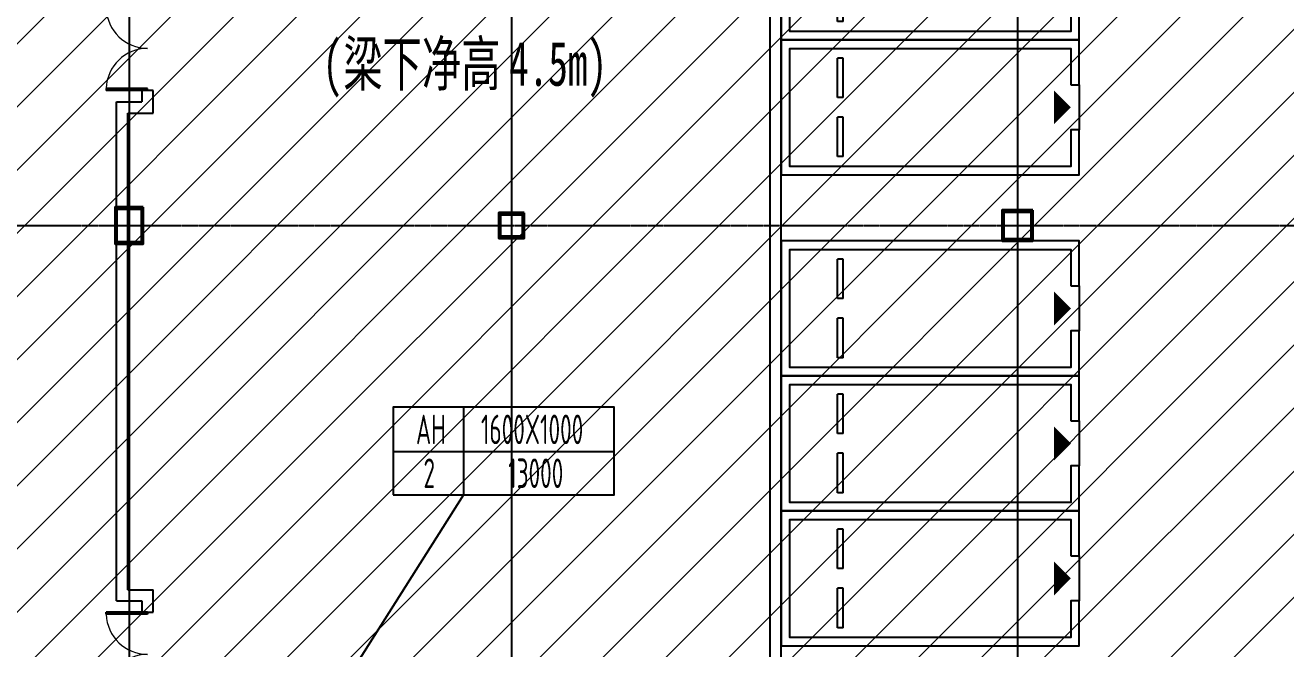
# Model space of a CAD drawing. Extents: x -20827274 to 1300756471, y -549375 to 3431892.
# Drawn here: x -40257 to -17836, y -209786 to -198699 of the extents above; entities that cross this region are included whole.
import ezdxf

# ---------------------------------------------------------------- set-up
doc = ezdxf.new("R2010")
doc.units = 0
doc.header["$LTSCALE"] = 10
doc.linetypes.add('暖附图底图$0$DASH', pattern=[0.35, 0.25, -0.1])
doc.linetypes.add('暖附图底图$0$DOTE', pattern=[2.42, 2, -0.2, 0.02, -0.2])
for name, color, linetype in [('1-zs', 3, 'Continuous'), ('1-暖通标注', 4, 'Continuous'), ('1-标注暖通', 4, 'Continuous'), ('暖附图底图$0$00-停车位', 8, 'Continuous'), ('暖附图底图$0$1-标注暖通', 8, 'Continuous'), ('暖附图底图$0$A-WALL', 8, 'Continuous'), ('暖附图底图$0$DOOR_FIRE', 8, 'Continuous'), ('暖附图底图$0$DOTE', 8, 'Continuous'), ('暖附图底图$0$SPACE', 8, 'Continuous')]:
    doc.layers.add(name, color=color, linetype=linetype)
doc.layers.add('F-非人防区', color=105, linetype='Continuous', lineweight=15)
doc.layers.add('暖附图底图$0$钢柱', color=8, linetype='Continuous', lineweight=35)
doc.styles.add('8B2_02', font='tssdeng.shx', dxfattribs={"width": 0.6, "bigfont": 'TSSDCHN.shx'})
doc.styles.add('暖附图底图$0$黑体', font='simhei.ttf', dxfattribs={"width": 0.65})

# ---------------------------------------------------------------- blocks, each defined once
blk = doc.blocks.new('暖附图底图$0$车位2400x5300')
at = {"layer": '暖附图底图$0$00-停车位', "color": 251}
for p, q in [((-875, -1000), (-175, -1000)), ((-875, -1100), (-875, -1000)), ((-875, -1100), (-175, -1100)), ((-175, -1100), (-175, -1000)), ((175, -1000), (875, -1000)), ((175, -1100), (175, -1000)), ((175, -1100), (875, -1100)), ((875, -1100), (875, -1000)), ((400, -5300), (-400, -5300))]:
    blk.add_line(p, q, dxfattribs=at)
blk.add_lwpolyline([(400, -5150), (400, -5300), (1200, -5300), (1200, 0), (-1200, 0), (-1200, -5300), (-400, -5300), (-400, -5150), (-1050, -5150), (-1050, -150), (1050, -150), (1050, -5150), (400, -5150)], dxfattribs=at)
blk.add_lwpolyline([(0, -5150, 0, 600, 0), (0, -4850, 600, 600, 0)], format="xyseb", dxfattribs=at)
blk = doc.blocks.new('暖附图底图$0$A$C00330F2E')
at = {"layer": '暖附图底图$0$钢柱', "color": 4, "lineweight": 35}
for points in [[(33900, -27000), (33400, -27000), (33400, -27650), (33900, -27650)], [(33870, -27620), (33430, -27620), (33430, -27030), (33870, -27030)], [(40675, -27100), (40225, -27100), (40225, -27550), (40675, -27550)], [(49725, -27050), (49175, -27050), (49175, -27600), (49725, -27600)], [(49695, -27570), (49205, -27570), (49205, -27080), (49695, -27080)], [(40645, -27520), (40255, -27520), (40255, -27130), (40645, -27130)]]:
    blk.add_lwpolyline(points, close=True, dxfattribs=at)
blk = doc.blocks.new('暖附图底图$0$$DorLib2D$00000002')
for p, q in [((-0.5, 0), (-0.5, 0.4875)), ((-0.475, 0.4875), (-0.5, 0.4875)), ((-0.475, 0), (-0.475, 0.4875)), ((0.475, 0), (0.475, 0.4875)), ((0.475, 0.4875), (0.5, 0.4875)), ((0.5, 0), (0.5, 0.4875)), ((-0.5, 0), (-0.475, 0)), ((0.5, 0), (0.475, 0))]:
    blk.add_line(p, q)
at = {"lineweight": 13}
for centre, start, end in [((-0.4875, 0), 0, 88.53072), ((0.4875, 0), 91.46928, 180)]:
    blk.add_arc(centre, 0.4875, start, end, dxfattribs=at)
blk = doc.blocks.new('暖附图底图$0$AFSFCS')
at = {"layer": '暖附图底图$0$A-WALL'}
for p, q in [((-27008.6, -210135.4), (-27008.6, -193260.4)), ((-26808.6, -210035.4), (-26808.6, -193360.4)), ((-37983.6, -199860.4), (-38183.6, -199860.4)), ((-38183.6, -199860.4), (-38183.6, -200060.4)), ((-37983.6, -200260.4), (-37983.6, -199860.4)), ((-38633.6, -200060.4), (-38183.6, -200060.4)), ((-38633.6, -208935.4), (-38633.6, -200060.4)), ((-38433.6, -200260.4), (-37983.6, -200260.4)), ((-38433.6, -208735.4), (-38433.6, -200260.4)), ((-38433.6, -208735.4), (-37983.6, -208735.4)), ((-37983.6, -209135.4), (-37983.6, -208735.4)), ((-38633.6, -208935.4), (-38183.6, -208935.4)), ((-38183.6, -208935.4), (-38183.6, -209135.4)), ((-38183.6, -209135.4), (-37983.6, -209135.4))]:
    blk.add_line(p, q, dxfattribs=at)
at = {"layer": '暖附图底图$0$DOTE', "color": 16, "linetype": '暖附图底图$0$DOTE', "ltscale": 1.5}
for p, q in [((-38408.6, -155629.3), (-38408.6, -385768.2)), ((-31608.6, -155629.3), (-31608.6, -385768.2)), ((-22608.6, -155629.3), (-22608.6, -385768.2)), ((-113117.3, -202260.4), (10791.4, -202260.4))]:
    blk.add_line(p, q, dxfattribs=at)
blk.add_blockref('暖附图底图$0$A$C00330F2E', (-72058.6, -174935.4))
at = {"layer": '暖附图底图$0$00-停车位', "rotation": 90}
for p in [(-26808.6, -197760.4), (-26808.6, -200160.4), (-26808.6, -203735.4), (-26808.6, -206135.4), (-26808.6, -208535.4)]:
    blk.add_blockref('暖附图底图$0$车位2400x5300', p, dxfattribs=at)
at = {"layer": '暖附图底图$0$DOOR_FIRE', "xscale": 1500, "yscale": 1500, "zscale": 200, "rotation": 90}
for p in [(-38083.6, -199110.4), (-38083.6, -209885.4)]:
    blk.add_blockref('暖附图底图$0$$DorLib2D$00000002', p, dxfattribs=at)
at = {"layer": '暖附图底图$0$SPACE', "style": '暖附图底图$0$黑体', "width": 0.65}
for s, height, p in [('梁下净高', 788.61, (-34599.4, -199775.9)), ('(', 788.6, (-34968, -199775.9)), ('4.5m)', 788.61, (-31650.6, -199775.9))]:
    blk.add_text(s, height=height, dxfattribs=at).set_placement(p)
blk = doc.blocks.new('暖附图底图')
at = {"layer": '暖附图底图$0$1-标注暖通', "linetype": '暖附图底图$0$DASH'}
blk.add_blockref('暖附图底图$0$AFSFCS', (500000, 0), dxfattribs=at)

msp = doc.modelspace()

# ---------------------------------------------------------------- hatches: boundary and pattern name
at = {"layer": 'F-非人防区'}
h = msp.add_hatch(dxfattribs=at)
h.set_pattern_fill('ANSI31', color=8, scale=500)
h.set_pattern_definition([(45, (-67108.6, 126739.6), (-561.266, 561.266), [])])
edge = h.paths.add_edge_path()
edge.add_line((26041.4, -160910.4), (26041.4, -174910.4))
edge.add_line((26041.4, -174910.4), (44466.4, -174910.4))
edge.add_line((44466.4, -174910.4), (44466.4, -230535.4))
edge.add_line((44466.4, -230535.4), (29591.4, -230535.4))
edge.add_line((29591.4, -230535.4), (29591.4, -228585.4))
edge.add_line((29591.4, -228585.4), (32466.4, -228585.4))
edge.add_line((32466.4, -228585.4), (32466.4, -223185.4))
edge.add_line((32466.4, -223185.4), (6116.4, -223185.4))
edge.add_line((6116.4, -223185.4), (6116.4, -236210.4))
edge.add_line((6116.4, -236210.4), (5916.4, -236210.4))
edge.add_line((5916.4, -236210.4), (5921.1, -289912.2))
edge.add_line((5921.1, -289912.2), (35191.4, -289912.2))
edge.add_line((35191.4, -289912.2), (35191.4, -296310.4))
edge.add_line((35191.4, -296310.4), (35041.4, -296310.4))
edge.add_line((35041.4, -296310.4), (35041.4, -296910.4))
edge.add_line((35041.4, -296910.4), (35641.4, -296910.4))
edge.add_line((35641.4, -296910.4), (44736.4, -305099.6))
edge.add_line((44736.4, -305099.6), (22456.5, -329844))
edge.add_line((22456.5, -329844), (22456.5, -340006.4))
edge.add_line((22456.5, -340006.4), (-13248.1, -379660.4))
edge.add_line((-13248.1, -379660.4), (-90108.6, -379660.4))
edge.add_line((-90108.6, -379660.4), (-90108.6, -373660.4))
edge.add_line((-90108.6, -373660.4), (-91358.6, -373660.4))
edge.add_arc((-91358.6, -361660.4), 12000, 180, 270, ccw=False)
edge.add_line((-103358.6, -361660.4), (-103358.6, -333450.4))
edge.add_line((-103358.6, -333450.4), (-95358.6, -333436.6))
edge.add_line((-95358.6, -333436.6), (-95358.6, -160610.4))
edge.add_line((-95358.6, -160610.4), (-86333.4, -160610.4))
edge.add_line((-86333.4, -160610.4), (-86333.6, -149790))
edge.add_line((-86333.6, -149790), (-73433.4, -149790))
edge.add_line((-73433.4, -149790), (-73433.4, -160610.4))
edge.add_line((-73433.4, -160610.4), (26041.4, -160910.4))

# ---------------------------------------------------------------- linework, layer by layer
at = {"layer": '1-暖通标注'}
msp.add_line((-32462.4, -207049.1), (-34987.6, -211035.4, 2600), dxfattribs=at)
at = {"layer": '1-标注暖通'}
msp.add_lwpolyline([(-33714.9, -207049.1), (-29778.9, -207049.1), (-29778.9, -205490.3), (-33714.9, -205490.3)], close=True, dxfattribs=at)
for points in [[(-32462.4, -205490.3), (-32462.4, -207049.1)], [(-33714.9, -206280.8), (-29778.9, -206280.8)]]:
    msp.add_lwpolyline(points, dxfattribs=at)

# ---------------------------------------------------------------- block references
at = {"layer": '1-zs'}
msp.add_blockref('暖附图底图', (-500000, 0), dxfattribs=at)

# ---------------------------------------------------------------- texts
at = {"layer": '1-标注暖通', "style": '8B2_02', "width": 0.6}
for s, p in [('AH', (-33306.7, -206148)), ('1600X1000', (-32150.5, -206148)), ('2', (-33173.4, -206927.4)), ('13000', (-31665.9, -206927.4))]:
    msp.add_text(s, height=525, dxfattribs=at).set_placement(p)

doc.saveas('drawing.dxf')
